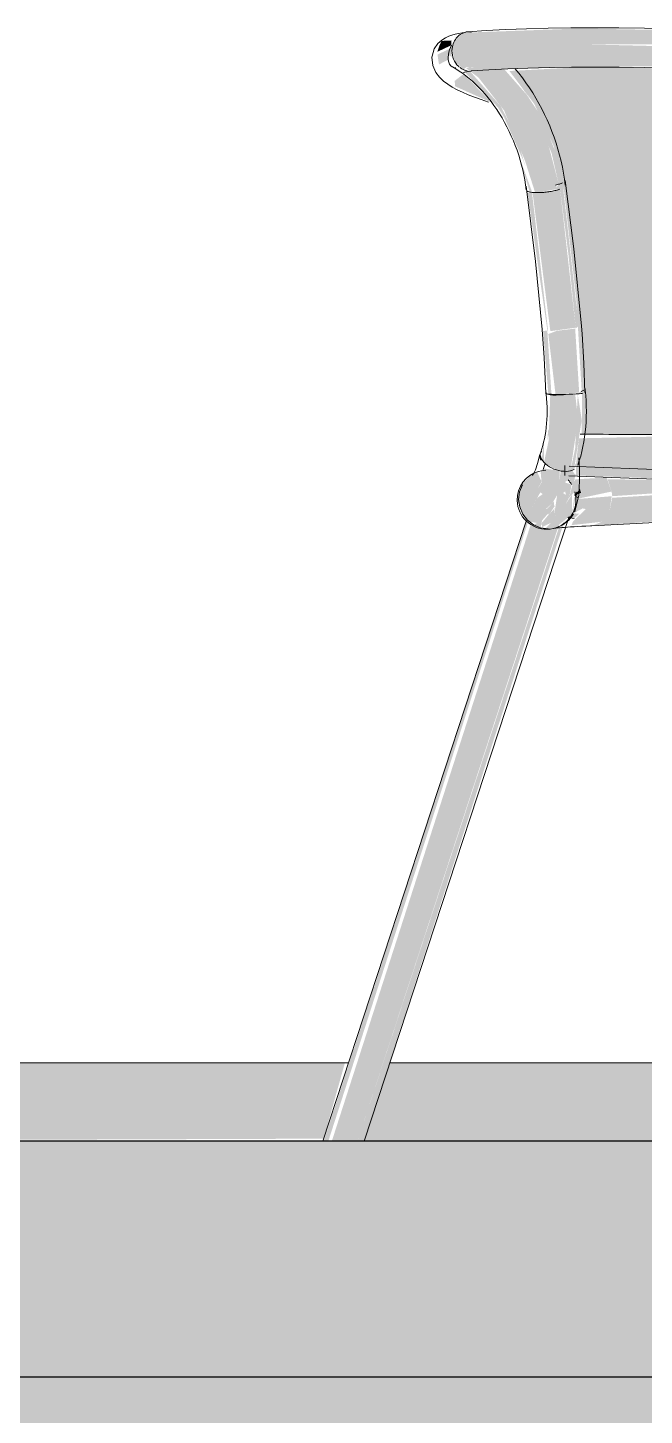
# Model space of a CAD drawing. Header units: inches. Extents: x 21380 to 98133, y -290 to 853.
# Drawn here: x 35389.01 to 35404.7, y -6.97 to 28.35 of the extents above; entities that cross this region are included whole.
import ezdxf

# ---------------------------------------------------------------- set-up
doc = ezdxf.new("R2010")
doc.units = ezdxf.units.IN
doc.header["$MEASUREMENT"] = 0
doc.linetypes.add('Grid Line 1_2_', pattern=[0.875, 0.5, -0.125, 0.125, -0.125])
for name, color, linetype, lineweight in [('A-FLOR', 192, 'Continuous', 9), ('A-FLOR-LEVL', 51, 'Continuous', 9), ('A-FLOR-PATT', 8, 'Continuous', 25), ('A-GLAZ-CWMG', 51, 'Continuous', 9), ('C-TOPO', 7, 'Continuous', 9), ('I-FURN', 30, 'Continuous', 9)]:
    doc.layers.add(name, color=color, linetype=linetype, lineweight=lineweight)

# ---------------------------------------------------------------- blocks, each defined once
blk = doc.blocks.new('Struct_Xcel_Sports Complex_rvt-4-Building Section - East_West looking South')
at = {"layer": 'A-FLOR-PATT', "lineweight": 9}
h = blk.add_hatch(dxfattribs=at)
h.set_pattern_fill('FP_52', style=0, pattern_type=2)
h.set_pattern_definition([(50, (-87574.236, 98.42), (55.0854, -4.819842), [5.76, -63.36]), (355, (-87574.236, 98.42), (-10.65569, 57.76853), [4.608, -50.688]), (100.451, (-87569.645, 98.02), (44.429468, 52.94866), [4.895, -53.848]), (46.184, (-87574.236, 113.78), (81.96444, -12.71212), [8.64, -95.04]), (96.636, (-87567.406, 112.72), (71.7815, 74.81238), [7.343, -80.772]), (351.184, (-87574.24, 113.78), (71.78195, 74.81243), [6.912, -76.032]), (21, (-87566.556, 109.94), (45.84207, -30.92146), [5.76, -63.36]), (326, (-87566.556, 109.94), (18.687064, 55.691476), [4.608, -50.688]), (71.451, (-87562.736, 107.363), (64.52891, 24.77011), [4.895, -53.848]), (37.5, (-87574.236, 98.42), (0.9338946, 25.566816), [2.534, -47.539, 2.534, -48.922, -50.88]), (37.5, (-87574.236, 98.42), (0.9338946, 25.566816), [-101.53, 2.534, -48.346]), (7.5, (-87574.236, 98.42), (20.20404, 30.291303), [2.534, -26.803, 2.534, -46.387, -19.392]), (7.5, (-87574.236, 98.42), (20.20404, 30.291303), [-78.259, 2.534, -16.858]), (327.5, (-87591.362, 98.42), (40.9977845, -1.7324026), [2.534, -16.666, 2.534, -57.37, -79.488]), (327.5, (-87591.362, 98.42), (40.9977845, -1.7324026), [-79.104, 2.534, -76.954]), (317.5, (-87599.042, 98.42), (44.788883, 7.687839), [2.534, -22.426, 2.534, -37.248, -56.448]), (317.5, (-87599.042, 98.42), (44.788883, 7.687839), [-64.742, 2.534, -53.914])])
h.paths.add_polyline_path([(-26273.39, -6), (-22066.14, -6), (-22066.14, 0), (-26273.39, 0), (-26273.39, -1.696)], flags=0)
at = {"layer": 'A-FLOR', "color": 250, "lineweight": 25}
for p, q in [((-22066.14, 0), (-26273.39, 0)), ((-26273.39, -6), (-22066.14, -6))]:
    blk.add_line(p, q, dxfattribs=at)
blk = doc.blocks.new('HermanMiller_Collection_Air-Chair_SideChair_Arms - Arms-V172-Building Section - East_West looking South')
at = {"layer": 'I-FURN'}
for points in [[(-26140.356, 27.825), (-26136.969, 27.931), (-26132.611, 27.933), (-26132.452, 28.228), (-26132.4, 28.249), (-26137.102, 28.334), (-26140.057, 28.228), (-26140.288, 28.032), (-26140.332, 27.933)], [(-26140.733, 27.741), (-26140.374, 27.909), (-26140.374, 28.029), (-26140.624, 28.018), (-26140.679, 27.904)], [(-26139.973, 27.258), (-26140.053, 27.31), (-26139.984, 27.353), (-26139.175, 27.297), (-26136.675, 27.359), (-26132.654, 27.393), (-26132.607, 27.477), (-26132.636, 27.825), (-26136.969, 27.931), (-26140.356, 27.825), (-26140.293, 27.501), (-26140.053, 27.282), (-26139.975, 27.259)], [(-26139.371, 26.466), (-26140.064, 27.178), (-26140.29, 27), (-26140.281, 26.863), (-26139.464, 26.498)], [(-26137.643, 24.369), (-26137.553, 24.405), (-26137.715, 25.162), (-26138.075, 26.071), (-26138.732, 27.067), (-26138.404, 26.56), (-26137.823, 25.159), (-26137.644, 24.375)], [(-26137.208, 20.696), (-26137.135, 20.766), (-26137.545, 24.405), (-26137.623, 24.375), (-26137.391, 22.542)], [(-26137.913, 20.637), (-26138.324, 24.163), (-26138.436, 24.155), (-26137.93, 20.638)], [(-26137.809, 20.635), (-26137.21, 20.716), (-26137.623, 24.375), (-26137.725, 24.268), (-26137.715, 24.212), (-26138.308, 24.155), (-26137.857, 20.636)], [(-26137.828, 19.02), (-26137.932, 20.638), (-26138.041, 20.635), (-26137.907, 19.025), (-26137.857, 19.022)], [(-26137.121, 19.034), (-26137.039, 19.122), (-26137.121, 19.051)], [(-26137.454, 17.058), (-26137.344, 17.073), (-26137.151, 18.393), (-26137.224, 19.026), (-26137.858, 19.009), (-26137.901, 17.835), (-26138.017, 17.287), (-26137.702, 17.095), (-26137.576, 17.065)], [(-26135.056, 16.876), (-26131.674, 16.946), (-26131.817, 17.058), (-26132.49, 18.003), (-26137.128, 17.899), (-26137.187, 17.4), (-26137.209, 16.954), (-26135.786, 16.902)], [(-26137.248, 16.434), (-26137.073, 16.512), (-26137.103, 16.608), (-26137.245, 16.462)], [(-26136.82, 15.675), (-26130.464, 16.093), (-26131.211, 16.544), (-26131.452, 16.677), (-26136.284, 16.386), (-26136.347, 16.051), (-26136.544, 15.776), (-26136.77, 15.684)], [(-26143.579, 0), (-26143.508, 0), (-26138.421, 15.775), (-26138.467, 15.793), (-26143.626, 0)], [(-26143.201, 0), (-26142.765, 0), (-26137.635, 15.7), (-26137.909, 15.589), (-26138.129, 15.633), (-26138.342, 15.744), (-26143.419, 0), (-26143.315, 0)], [(-26142.765, 0), (-26142.599, 0), (-26137.49, 15.818), (-26137.651, 15.585), (-26140.117, 8.07)]]:
    blk.add_hatch(color=256, dxfattribs=at).paths.add_polyline_path(points, flags=0)
h = blk.add_hatch(color=256, dxfattribs=at)
h.paths.add_polyline_path([(-26138.212, 24.155), (-26137.715, 24.242), (-26137.701, 24.353), (-26137.644, 24.375), (-26137.979, 25.652), (-26138.437, 26.625), (-26139.035, 27.304), (-26139.935, 27.344), (-26139.999, 27.325), (-26139.684, 27.084), (-26139.034, 26.248), (-26138.5, 24.964), (-26138.243, 24.157)], flags=0)
h.paths.add_polyline_path([(-26140.371, 27.609), (-26140.354, 27.933), (-26140.452, 27.671), (-26140.376, 27.612)], flags=0)
h = blk.add_hatch(color=256, dxfattribs=at)
h.paths.add_polyline_path([(-26140.26, 27.408), (-26140.277, 27.466), (-26140.264, 27.411)], flags=0)
h.paths.add_polyline_path([(-26140.69, 27.418), (-26140.453, 27.542), (-26140.424, 27.79), (-26140.452, 27.804), (-26140.725, 27.671), (-26140.715, 27.579)], flags=0)
h.paths.add_polyline_path([(-26140.362, 27.486), (-26140.452, 27.557), (-26140.38, 27.501)], flags=0)
h.paths.add_polyline_path([(-26140.323, 27.495), (-26140.325, 27.579), (-26140.326, 27.501)], flags=0)
h = blk.add_hatch(color=256, dxfattribs=at)
h.paths.add_polyline_path([(-26138.317, 24.162), (-26138.64, 25.048), (-26138.382, 24.174), (-26138.353, 24.169)], flags=0)
h.paths.add_polyline_path([(-26138.485, 24.798), (-26138.695, 25.525), (-26139.117, 26.355), (-26139.913, 27.259), (-26139.984, 27.257), (-26140.053, 27.247), (-26139.191, 26.326), (-26139.034, 26.075), (-26138.553, 24.993), (-26138.5, 24.84)], flags=0)
h.paths.add_polyline_path([(-26139.248, 26.322), (-26139.759, 26.943), (-26139.58, 26.707), (-26139.263, 26.339)], flags=0)
h = blk.add_hatch(color=256, dxfattribs=at)
h.paths.add_polyline_path([(-26134.736, 17.999), (-26132.441, 18.063), (-26132.741, 19.01), (-26132.74, 19.041), (-26133.135, 22.135), (-26133.615, 25.541), (-26133.439, 26.72), (-26133.287, 27.286), (-26136.943, 27.356), (-26138.897, 27.252), (-26138.263, 26.411), (-26137.768, 25.338), (-26137.504, 24.169), (-26137.196, 21.448), (-26137.046, 18.896), (-26137.06, 18.004), (-26135.74, 18)], flags=0)
h.paths.add_polyline_path([(-26133.601, 25.719), (-26133.55, 26.168), (-26133.598, 25.738)], flags=0)
h = blk.add_hatch(color=256, dxfattribs=at)
h.paths.add_polyline_path([(-26137.689, 20.638), (-26137.907, 20.554), (-26137.724, 19.016), (-26137.689, 19.016), (-26137.689, 20.635)], flags=0)
h.paths.add_polyline_path([(-26137.604, 19.015), (-26137.122, 19.068), (-26137.224, 20.693), (-26137.689, 20.638), (-26137.689, 19.016)], flags=0)
h = blk.add_hatch(color=256, dxfattribs=at)
h.paths.add_polyline_path([(-26137.344, 17.073), (-26137.253, 17.109), (-26137.057, 18.368), (-26137.159, 19.026), (-26137.224, 17.642), (-26137.29, 17.328)], flags=0)
h.paths.add_polyline_path([(-26137.253, 17.109), (-26137.17, 17.257), (-26137.217, 17.255)], flags=0)
h = blk.add_hatch(color=256, dxfattribs=at)
h.paths.add_polyline_path([(-26137.937, 17.822), (-26137.858, 18.188), (-26137.912, 18.094), (-26137.936, 17.826)], flags=0)
h.paths.add_polyline_path([(-26138.017, 17.287), (-26138.017, 17.835), (-26138.077, 17.371)], flags=0)
h = blk.add_hatch(color=256, dxfattribs=at)
h.paths.add_polyline_path([(-26133.681, 16.77), (-26133.681, 16.788), (-26133.773, 16.775)], flags=0)
h.paths.add_polyline_path([(-26136.281, 16.426), (-26131.794, 16.733), (-26135.056, 16.837), (-26136.4, 16.858), (-26136.296, 16.545)], flags=0)
h.paths.add_polyline_path([(-26130.915, 17.426), (-26130.764, 17.426), (-26130.917, 17.428)], flags=0)
h = blk.add_hatch(color=256, dxfattribs=at)
h.paths.add_polyline_path([(-26138.065, 15.812), (-26138.475, 15.862), (-26138.559, 15.97), (-26138.382, 16.034), (-26138.112, 16.521), (-26138.194, 16.584), (-26138.08, 16.796), (-26138.19, 17.042), (-26138.342, 16.975), (-26138.608, 16.695), (-26138.699, 16.318), (-26138.467, 15.793), (-26138.194, 15.744), (-26138.112, 15.787)], flags=0)
h.paths.add_polyline_path([(-26137.934, 15.585), (-26137.716, 15.635), (-26137.297, 15.974), (-26137.309, 16.462), (-26137.521, 16.148), (-26137.716, 15.927), (-26137.752, 15.984), (-26137.762, 16.291), (-26137.952, 16.092), (-26137.899, 15.956), (-26138.08, 15.738), (-26138.065, 15.641), (-26137.84, 15.748), (-26137.961, 15.595)], flags=0)
h.paths.add_polyline_path([(-26137.878, 15.975), (-26137.743, 16.174), (-26137.77, 16.09), (-26137.812, 16.045)], flags=0)
h.paths.add_polyline_path([(-26137.378, 16.391), (-26137.315, 16.723), (-26137.47, 16.77), (-26137.478, 16.544), (-26137.461, 16.455), (-26137.407, 16.414)], flags=0)
h.paths.add_polyline_path([(-26138.308, 16.533), (-26138.221, 16.816), (-26138.197, 16.579), (-26138.287, 16.542)], flags=0)
h = blk.add_hatch(color=256, dxfattribs=at)
h.paths.add_polyline_path([(-26137.909, 15.6), (-26137.84, 15.748), (-26137.981, 15.606)], flags=0)
h.paths.add_polyline_path([(-26138.103, 15.622), (-26138.065, 15.812), (-26138.284, 15.697), (-26138.117, 15.628)], flags=0)
h.paths.add_polyline_path([(-26138.197, 16.579), (-26138.227, 16.879), (-26138.308, 16.533)], flags=0)
h.paths.add_polyline_path([(-26138.065, 15.812), (-26137.743, 16.174), (-26137.812, 16.238), (-26137.65, 16.508), (-26137.613, 17.074), (-26138.017, 17.131), (-26138.102, 17.033), (-26138.079, 16.777), (-26138.197, 16.579), (-26138.05, 16.48), (-26138.189, 16.38), (-26138.382, 16.034), (-26138.559, 15.97), (-26138.44, 15.816), (-26138.291, 15.831)], flags=0)
h.paths.add_polyline_path([(-26137.878, 15.975), (-26137.961, 16.108), (-26137.812, 16.238)], flags=0)
h = blk.add_hatch(color=256, dxfattribs=at)
h.paths.add_polyline_path([(-26137.77, 15.9), (-26137.581, 16.024), (-26137.378, 16.391), (-26137.229, 16.544), (-26137.247, 16.797), (-26137.221, 16.973), (-26137.297, 17.073), (-26137.368, 17.069), (-26137.594, 17.051), (-26137.754, 15.975)], flags=0)
h.paths.add_polyline_path([(-26137.378, 16.391), (-26137.532, 16.508), (-26137.406, 16.593), (-26137.478, 16.791), (-26137.375, 16.864), (-26137.296, 16.705)], flags=0)
h = blk.add_hatch(color=256, dxfattribs=at)
h.paths.add_polyline_path([(-26137.206, 16.351), (-26136.296, 16.545), (-26136.426, 16.902), (-26137.216, 16.855), (-26137.247, 16.797), (-26137.261, 16.62), (-26137.229, 16.548), (-26137.053, 16.544), (-26137.177, 16.386)], flags=0)
h.paths.add_polyline_path([(-26136.431, 16.91), (-26136.458, 16.912), (-26136.44, 16.911)], flags=0)
h = blk.add_hatch(color=256, dxfattribs=at)
h.paths.add_polyline_path([(-26137.319, 15.688), (-26136.544, 15.776), (-26136.347, 16.051), (-26136.295, 16.425), (-26137.206, 16.351), (-26137.206, 16.165), (-26137.003, 16.156), (-26136.96, 16.096), (-26137.28, 15.778), (-26137.315, 15.696)], flags=0)
h.paths.add_polyline_path([(-26137.297, 15.974), (-26137.034, 16.115), (-26137.227, 16.156)], flags=0)
h = blk.add_hatch(color=256, dxfattribs=at)
h.paths.add_polyline_path([(-26136.957, 16.098), (-26137.059, 16.227), (-26137.225, 16.156), (-26137.059, 16.12)], flags=0)
h.paths.add_polyline_path([(-26137.244, 15.865), (-26137.123, 15.982), (-26137.259, 15.988), (-26137.315, 15.877), (-26137.28, 15.871)], flags=0)
h.paths.add_polyline_path([(-26137.297, 15.974), (-26137.206, 16.434), (-26137.253, 16.386), (-26137.294, 15.999)], flags=0)
for p, q in [((-26140.867, 27.627), (-26140.869, 27.605)), ((-26138.125, 17.42), (-26138.098, 17.342)), ((-26137.987, 17.26), (-26138.036, 17.109)), ((-26137.487, 17.208), (-26137.487, 16.957)), ((-26137.198, 16.537), (-26137.173, 16.387)), ((-26142.598, 0), (-26137.378, 15.909)), ((-26136.799, 15.675), (-26130.611, 15.998)), ((-26138.468, 15.793), (-26143.65, 0)), ((-26137.407, 15.885), (-26137.247, 15.858))]:
    blk.add_line(p, q, dxfattribs=at)
at = {"layer": 'I-FURN', "flags": 128}
for points in [[(-26139.955, 28.25), (-26139.486, 28.28), (-26138.989, 28.306), (-26138.465, 28.326), (-26137.914, 28.34), (-26137.337, 28.35), (-26136.735, 28.353), (-26136.11, 28.352), (-26135.461, 28.345), (-26134.79, 28.332), (-26134.097, 28.314), (-26133.385, 28.291), (-26132.654, 28.263), (-26132.378, 28.251)], [(-26140.867, 27.627), (-26140.811, 27.817), (-26140.717, 27.954), (-26140.619, 28.041), (-26140.527, 28.098), (-26140.442, 28.137), (-26140.359, 28.167), (-26140.275, 28.191), (-26140.19, 28.211), (-26140.1, 28.228), (-26140.006, 28.243), (-26139.979, 28.247)], [(-26140.869, 27.605), (-26140.847, 27.389), (-26140.772, 27.218), (-26140.677, 27.092), (-26140.575, 26.996), (-26140.467, 26.915), (-26140.352, 26.843), (-26140.228, 26.776), (-26140.093, 26.712), (-26139.946, 26.648), (-26139.787, 26.586), (-26139.615, 26.523), (-26139.43, 26.461)], [(-26140.35, 27.355), (-26140.264, 27.306), (-26140.179, 27.252), (-26140.093, 27.193), (-26140.008, 27.13), (-26139.923, 27.062), (-26139.839, 26.99), (-26139.757, 26.913), (-26139.675, 26.833), (-26139.595, 26.748), (-26139.516, 26.66), (-26139.439, 26.567), (-26139.364, 26.472), (-26139.291, 26.372), (-26139.22, 26.27), (-26139.151, 26.164), (-26139.085, 26.056), (-26139.022, 25.944), (-26138.961, 25.831), (-26138.903, 25.715), (-26138.849, 25.597), (-26138.797, 25.477), (-26138.749, 25.355), (-26138.704, 25.233), (-26138.662, 25.109), (-26138.624, 24.984), (-26138.589, 24.858), (-26138.558, 24.732), (-26138.531, 24.605), (-26138.507, 24.479), (-26138.487, 24.353), (-26138.471, 24.228)], [(-26140.067, 27.21), (-26140.057, 27.213), (-26140.032, 27.221), (-26139.992, 27.231), (-26139.941, 27.241), (-26139.878, 27.251), (-26139.85, 27.256)], [(-26139.875, 27.253), (-26139.421, 27.283), (-26138.937, 27.307), (-26138.425, 27.327), (-26137.884, 27.341), (-26137.317, 27.35), (-26136.725, 27.353), (-26136.107, 27.352), (-26135.466, 27.344), (-26134.802, 27.332), (-26134.116, 27.314), (-26133.41, 27.291), (-26132.685, 27.263), (-26132.428, 27.252)], [(-26138.758, 27.313), (-26138.662, 27.196), (-26138.568, 27.076), (-26138.477, 26.953), (-26138.389, 26.826), (-26138.305, 26.696), (-26138.224, 26.563), (-26138.146, 26.427), (-26138.072, 26.289), (-26138.002, 26.148), (-26137.936, 26.005), (-26137.873, 25.86), (-26137.815, 25.713), (-26137.76, 25.564), (-26137.71, 25.414), (-26137.664, 25.263), (-26137.621, 25.111), (-26137.584, 24.958), (-26137.55, 24.804), (-26137.521, 24.65), (-26137.497, 24.496), (-26137.477, 24.342)], [(-26137.063, 20.756), (-26137.259, 22.72), (-26137.481, 24.462)], [(-26138.472, 24.323), (-26138.23, 22.401), (-26138.06, 20.671)], [(-26138.06, 20.671), (-26138.009, 19.953), (-26137.978, 19.232), (-26137.974, 19.041)], [(-26136.974, 19.062), (-26137, 19.812), (-26137.047, 20.56), (-26137.063, 20.756)], [(-26137.157, 17.218), (-26137.119, 17.332), (-26137.084, 17.448), (-26137.054, 17.567), (-26137.027, 17.688), (-26137.004, 17.812), (-26136.984, 17.937), (-26136.968, 18.064), (-26136.956, 18.192), (-26136.947, 18.322), (-26136.942, 18.453), (-26136.94, 18.585), (-26136.942, 18.719), (-26136.947, 18.853), (-26136.956, 18.987), (-26136.968, 19.122), (-26136.972, 19.161)], [(-26138.1, 17.551), (-26138.073, 17.631), (-26138.049, 17.714), (-26138.026, 17.8), (-26138.007, 17.889), (-26137.989, 17.981), (-26137.974, 18.076), (-26137.962, 18.174), (-26137.952, 18.274), (-26137.946, 18.376), (-26137.941, 18.48), (-26137.94, 18.585), (-26137.941, 18.692), (-26137.946, 18.801), (-26137.953, 18.91), (-26137.963, 19.02), (-26137.966, 19.052)], [(-26138.122, 17.486), (-26138.182, 17.262), (-26138.238, 17.101), (-26138.286, 16.996), (-26138.309, 16.958), (-26138.31, 16.955)], [(-26138.08, 17.57), (-26138.119, 17.498), (-26138.125, 17.42)], [(-26137.129, 17.406), (-26137.116, 17.13), (-26137.11, 16.828), (-26137.129, 16.455), (-26137.236, 16.033), (-26137.24, 16.024)], [(-26138.155, 17.056), (-26138.082, 17.074), (-26138.025, 17.084), (-26137.972, 17.092)], [(-26137.382, 16.943), (-26131.244, 16.705), (-26125.099, 16.815), (-26121.313, 17.056)], [(-26137.381, 17.193), (-26131.258, 16.956), (-26125.126, 17.064), (-26121.317, 17.307)], [(-26138.663, 16.344), (-26138.639, 16.537), (-26138.566, 16.717)], [(-26137.91, 15.597), (-26138.103, 15.622), (-26138.284, 15.697), (-26138.44, 15.816), (-26138.559, 15.97), (-26138.636, 16.151), (-26138.663, 16.344)], [(-26137.268, 15.97), (-26137.385, 15.816), (-26137.538, 15.697), (-26137.717, 15.622)], [(-26137.785, 15.604), (-26137.776, 15.605), (-26137.753, 15.608), (-26137.719, 15.612), (-26137.675, 15.617), (-26137.623, 15.622), (-26137.563, 15.627), (-26137.495, 15.632), (-26137.421, 15.638), (-26137.339, 15.644), (-26137.251, 15.649), (-26137.157, 15.655), (-26137.056, 15.661), (-26136.95, 15.667), (-26136.838, 15.673), (-26136.799, 15.675)]]:
    blk.add_lwpolyline(points, dxfattribs=at)
at = {"layer": 'I-FURN'}
for centre, major_axis, ratio, start_param, end_param in [((-26140.109, 27.793), (0.241, 0.438), 0.575844, 0.052593, 0.576192), ((-26140.109, 27.793), (0.241, 0.438), 0.575844, 2.146988, 3.455985), ((-26140.109, 27.793), (0.241, 0.438), 0.575844, 1.623389, 2.146988), ((-26137.977, 24.392), (0.495, 0.07), 0.185134, 5.480669, 5.742468), ((-26137.974, 24.285), (0.497, 0.057), 0.234229, 3.138866, 3.141593), ((-26137.974, 24.285), (0.497, 0.057), 0.234229, 3.400666, 3.924264), ((-26137.974, 24.285), (0.497, 0.057), 0.234229, 3.93217, 4.186064), ((-26137.974, 24.285), (0.497, 0.057), 0.234229, 4.197005, 4.447863), ((-26137.974, 24.285), (0.497, 0.057), 0.234229, 4.452168, 4.709663), ((-26137.974, 24.285), (0.497, 0.057), 0.234229, 4.713014, 4.971462), ((-26137.974, 24.285), (0.497, 0.057), 0.234229, 4.975221, 5.233261), ((-26137.977, 24.392), (0.495, 0.07), 0.185134, 5.21887, 5.480669), ((-26137.974, 24.285), (0.497, 0.057), 0.234229, 5.239572, 5.495061), ((-26137.469, 19.106), (0.497, 0.055), 0.180952, 5.626605, 5.888404), ((-26137.474, 19.052), (0.5, 0.01), 0.069551, 2.877975, 3.139774), ((-26137.474, 19.052), (0.5, 0.01), 0.069551, 3.141593, 3.925172), ((-26137.469, 19.106), (0.497, 0.055), 0.180952, 3.008611, 3.27041), ((-26137.469, 19.106), (0.497, 0.055), 0.180952, 3.532209, 3.794009), ((-26137.469, 19.106), (0.497, 0.055), 0.180952, 3.794009, 4.579407), ((-26137.474, 19.052), (0.5, 0.01), 0.069551, 3.925172, 5.495969), ((-26137.474, 19.052), (0.5, 0.01), 0.069551, 5.495969, 5.757768), ((-26137.628, 17.385), (-0.471, 0.167), 0.596783, 0.315622, 0.839221), ((-26137.628, 17.385), (-0.471, 0.167), 0.596783, 0, 0.053822), ((-26137.952, 16.334), (-0.202, 0.722), 0.995009, 0, 1.3209), ((-26137.628, 17.385), (-0.471, 0.167), 0.596783, 0.839221, 1.886418), ((-26137.628, 17.385), (-0.471, 0.167), 0.596783, 1.903362, 2.410017), ((-26137.628, 17.385), (-0.471, 0.167), 0.596783, 2.410017, 2.671816), ((-26137.952, 16.334), (-0.202, 0.722), 0.995009, 4.986091, 5.185919), ((-26137.952, 16.334), (-0.202, 0.722), 0.995009, 1.3209, 2.891696), ((-26137.952, 16.334), (-0.202, 0.722), 0.995009, 2.891696, 4.462492), ((-26137.952, 16.334), (-0.202, 0.722), 0.995009, 4.462492, 4.714879)]:
    blk.add_ellipse(centre, major_axis=major_axis, ratio=ratio, start_param=start_param, end_param=end_param, dxfattribs=at)
for points, knots in [([(-26140.356, 27.825), (-26140.349, 27.881), (-26140.32, 27.989), (-26140.221, 28.139), (-26140.12, 28.206), (-26140.057, 28.228)], [-1, -1, -1, -1, -0.7857143, -0.5714286, -0.2857143, -0.2857143, -0.2857143, -0.2857143]), ([(-26139.979, 28.247), (-26139.973, 28.248), (-26139.933, 28.252), (-26139.893, 28.251), (-26139.86, 28.245)], [-0.1714327, -0.1714327, -0.1714327, -0.1714327, -0.1428571, 0, 0, 0, 0]), ([(-26140.173, 27.353), (-26140.194, 27.37), (-26140.265, 27.44), (-26140.35, 27.598), (-26140.364, 27.751), (-26140.356, 27.825)], [-0.6825915, -0.6825915, -0.6825915, -0.6825915, -0.5714286, -0.2857143, 0, 0, 0, 0]), ([(-26139.97, 27.257), (-26140.019, 27.266), (-26140.084, 27.289), (-26140.14, 27.328), (-26140.154, 27.339)], [-0.9989319, -0.9989319, -0.9989319, -0.9989319, -0.7857143, -0.7142857, -0.7142857, -0.7142857, -0.7142857]), ([(-26137.096, 18.004), (-26136.319, 18), (-26134.781, 17.997), (-26133.197, 18.001), (-26132.417, 18.003)], [-0.9268801, -0.9268801, -0.9268801, -0.9268801, -0.5, -0.0910372, -0.0910372, -0.0910372, -0.0910372])]:
    blk.add_open_spline(points, degree=3, knots=knots, dxfattribs=at)
blk = doc.blocks.new('Rectangular Mullion - Exterior 2_ x 4_5_-1135280-Building Section - East_West looking South')
at = {"layer": 'A-GLAZ-CWMG'}
h = blk.add_hatch(color=256, dxfattribs=at)
h.paths.add_polyline_path([(-26136.47, 0), (-26130.15, 0), (-26130.228, 2), (-26141.943, 2), (-26142.599, 0), (-26136.587, 0)], flags=0)
h.paths.add_polyline_path([(-26128.015, 0), (-26128.015, 0.839), (-26128.291, 0)], flags=0)
h.paths.add_polyline_path([(-26161.828, 0), (-26143.626, 0.068), (-26143.083, 2), (-26161.828, 2)], flags=0)
h.paths.add_polyline_path([(-26129.159, 1.458), (-26129.015, 2), (-26129.162, 2), (-26129.161, 1.912)], flags=0)
for p, q in [((-26161.828, 2), (-26142.991, 2)), ((-26141.949, 2), (-26130.16, 2)), ((-26129.177, 2), (-26129.007, 2))]:
    blk.add_line(p, q, dxfattribs=at)

msp = doc.modelspace()

# ---------------------------------------------------------------- hatches: boundary and pattern name
at = {"layer": 'C-TOPO'}
h = msp.add_hatch(dxfattribs=at)
h.set_pattern_fill('FP_40', color=256, style=0, pattern_type=2)
h.set_pattern_definition([(0, (-87574.236, 98.42), (48, 48), [48, -48]), (0, (-87574.236, 116.42), (48, 48), [48, -48]), (0, (-87574.236, 134.42), (48, 48), [48, -48]), (90, (-87568.236, 140.42), (-48, 48), [48, -48]), (90, (-87550.236, 140.42), (-48, 48), [48, -48]), (90, (-87532.236, 140.42), (-48, 48), [48, -48])])
h.paths.add_polyline_path([(39527.781, -79.818), (39556.934, -79.818), (39556.934, 0), (39484.029, 0), (39484.029, -36), (39487.029, -36), (39487.029, -48), (39469.029, -48), (39469.029, -36), (39474.029, -36), (39474.029, -6), (35266.779, -6), (35266.779, -36), (35271.779, -36), (35271.779, -48), (35253.779, -48), (35253.779, -36), (35256.779, -36), (35256.779, 0), (35176.28, 0), (35176.28, -79.818), (39511.449, -79.818)], flags=0)

# ---------------------------------------------------------------- linework, layer by layer
at = {"layer": 'A-FLOR-LEVL', "linetype": 'Grid Line 1_2_'}
msp.add_line((34982.845, 0), (39861.53, 0), dxfattribs=at)

# ---------------------------------------------------------------- block references
at = {"color": 90, "lineweight": 5}
msp.add_blockref('Struct_Xcel_Sports Complex_rvt-4-Building Section - East_West looking South', (61540.169, 0), dxfattribs=at)
at = {"layer": 'A-GLAZ-CWMG'}
msp.add_blockref('Rectangular Mullion - Exterior 2_ x 4_5_-1135280-Building Section - East_West looking South', (61540.169, 0), dxfattribs=at)
at = {"layer": 'I-FURN'}
msp.add_blockref('HermanMiller_Collection_Air-Chair_SideChair_Arms - Arms-V172-Building Section - East_West looking South', (61540.169, 0), dxfattribs=at)

doc.saveas('drawing.dxf')
